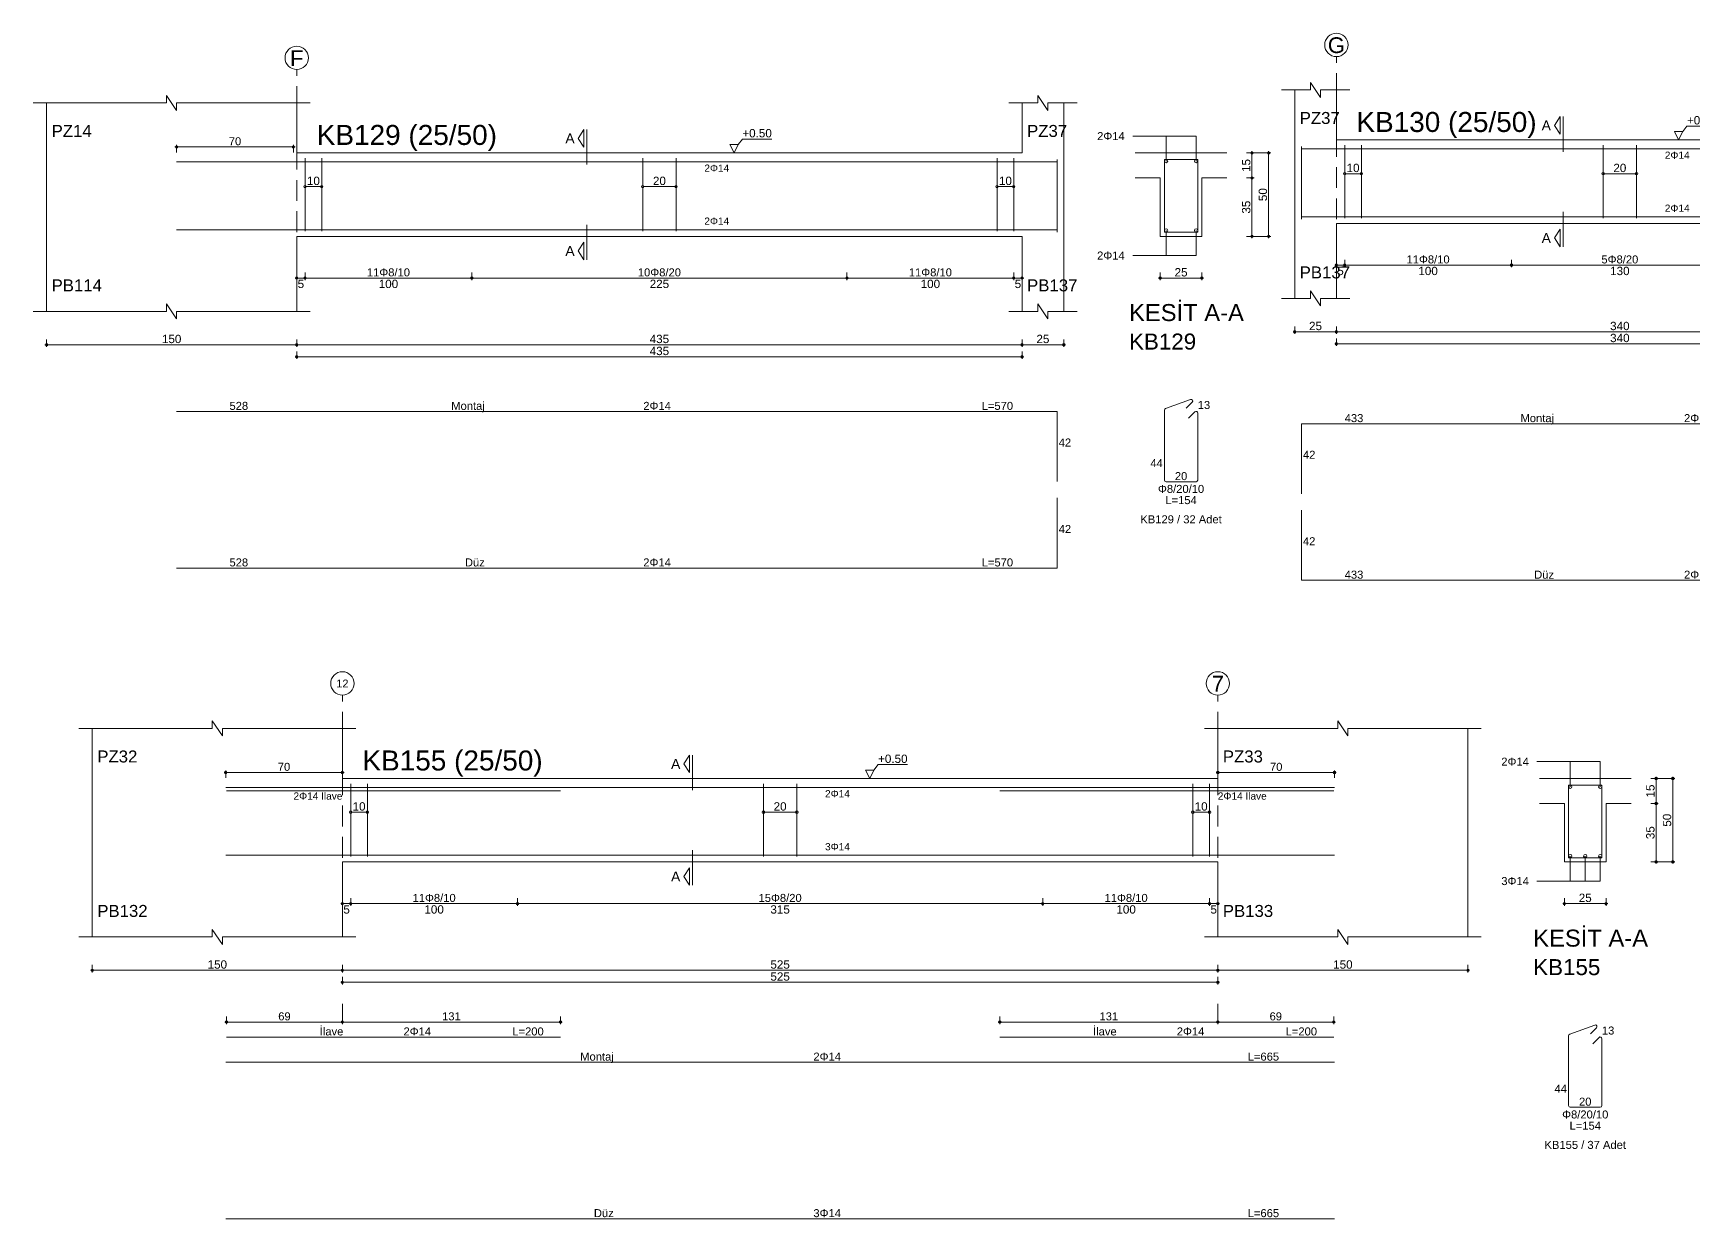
# Model space of a CAD drawing. Header units: millimetres. Extents: x 23801 to 80069, y 9628 to 14137.
# Drawn here: x 23826 to 25320, y 11764 to 12830 of the extents above; entities that cross this region are included whole.
import ezdxf

# ---------------------------------------------------------------- set-up
doc = ezdxf.new("R2010")
doc.units = ezdxf.units.MM
doc.linetypes.add('DASHDOT2', pattern=[12.7, 6.35, -3.175, 0, -3.175])
doc.linetypes.add('DASHED4', pattern=[18.75, 12.5, -6.25])
doc.layers.add('aks', color=251, linetype='DASHDOT2', lineweight=35)
for name, color, linetype in [('Donatı Topl. Uzun. Yazısı', 7, 'Continuous'), ('Donatı Uz. Yazısı', 7, 'Continuous'), ('Donatı Yazısı', 7, 'Continuous'), ('Donatı Çizgisi', 7, 'Continuous'), ('Kiriş', 7, 'Continuous'), ('Standart', 7, 'Continuous'), ('Ölçülendirme', 7, 'Continuous')]:
    doc.layers.add(name, color=color, linetype=linetype)
doc.styles.add('arial_1_18', font='arial.ttf', dxfattribs={"height": 0.2})

# ---------------------------------------------------------------- blocks, each defined once
blk = doc.blocks.new('IDE143Entity7356')
at = {"layer": 'aks', "color": 30, "linetype": 'DASHED4', "lineweight": 5}
blk.add_lwpolyline([(9094.06, 2001.7), (9094.06, 2136.7)], dxfattribs=at)
at = {"layer": 'aks', "color": 1, "linetype": 'Continuous', "lineweight": 5}
blk.add_circle((9094.06, 2143.7), 7, dxfattribs=at)
at = {"layer": 'Donatı Çizgisi', "color": 5, "linetype": 'Continuous', "lineweight": 5}
for points in [[(9099.06, 2039.9), (9099.06, 2083.5)], [(9109.06, 2039.9), (9109.06, 2083.5)], [(9301.56, 2039.9), (9301.56, 2083.5)], [(9321.56, 2039.9), (9321.56, 2083.5)], [(9514.06, 2039.9), (9514.06, 2083.5)], [(9524.06, 2039.9), (9524.06, 2083.5)], [(9550.06, 2039.3), (9550.06, 2082.7)], [(9614.4, 2039.2), (9614.4, 2082.8)], [(9614.4, 2082.8), (9634.4, 2082.8)], [(9634.4, 2039.2), (9634.4, 2082.8)], [(9022.06, 2081.3), (9550.06, 2081.3)], [(9022.06, 2040.7), (9550.06, 2040.7)], [(9614.4, 2039.2), (9634.4, 2039.2)], [(9614.4, 1890.62), (9614.4, 1932.49)], [(9615.07, 1933.44), (9630.07, 1938.91)], [(9627.5, 1933.59), (9631.14, 1937.23)], [(9022.06, 1931.7), (9550.06, 1931.7)], [(9550.06, 1889.7), (9550.06, 1931.7)], [(9628.88, 1927.68), (9632.65, 1931.46)], [(9634.4, 1890.62), (9634.4, 1930.74)], [(9615.42, 1889.6), (9633.38, 1889.6)], [(9550.06, 1837.85), (9550.06, 1879.85)], [(9022.06, 1837.85), (9550.06, 1837.85)]]:
    blk.add_lwpolyline(points, dxfattribs=at)
for centre in [(9615.4, 2081.8), (9633.4, 2081.8), (9615.4, 2040.2), (9633.4, 2040.2)]:
    blk.add_circle(centre, 1, dxfattribs=at)
for centre, start, end in [((9615.42, 1932.49), 110, 180), ((9630.42, 1937.95), 315, 110), ((9633.38, 1930.74), 0, 135), ((9615.42, 1890.62), 180, 270), ((9633.38, 1890.62), 270, 0)]:
    blk.add_arc(centre, 1.02, start, end, dxfattribs=at)
at = {"layer": 'Kiriş', "color": 1, "linetype": 'Continuous', "lineweight": 5}
for points in [[(9016.06, 2116.7), (9016.06, 2121.2)], [(9022.06, 2112.2), (9016.06, 2121.2)], [(9538.56, 2116.7), (9538.56, 2121.2)], [(9544.56, 2112.2), (9538.56, 2121.2)], [(8936.06, 2116.7), (9016.06, 2116.7)], [(8944.06, 1991.7), (8944.06, 2116.7)], [(9022.06, 2112.2), (9022.06, 2116.7)], [(9022.06, 2116.7), (9102.06, 2116.7)], [(9094.06, 2086.7), (9094.06, 2116.7)], [(9521.06, 2116.7), (9538.56, 2116.7)], [(9529.06, 2086.7), (9529.06, 2116.7)], [(9544.56, 2116.7), (9562.06, 2116.7)], [(9544.56, 2112.2), (9544.56, 2116.7)], [(9554.06, 1991.7), (9554.06, 2116.7)], [(9094.06, 2086.7), (9529.06, 2086.7)], [(9596.9, 2086.7), (9651.9, 2086.7)], [(9596.9, 2071.7), (9611.9, 2071.7)], [(9611.9, 2036.7), (9611.9, 2071.7)], [(9636.9, 2071.7), (9651.9, 2071.7)], [(9636.9, 2036.7), (9636.9, 2071.7)], [(9094.06, 2036.7), (9529.06, 2036.7)], [(9094.06, 1991.7), (9094.06, 2036.7)], [(9529.06, 1991.7), (9529.06, 2036.7)], [(9611.9, 2036.7), (9636.9, 2036.7)], [(8936.06, 1991.7), (9016.06, 1991.7)], [(9022.06, 1987.2), (9016.06, 1996.2)], [(9016.06, 1991.7), (9016.06, 1996.2)], [(9022.06, 1991.7), (9102.06, 1991.7)], [(9022.06, 1987.2), (9022.06, 1991.7)], [(9521.06, 1991.7), (9538.56, 1991.7)], [(9544.56, 1987.2), (9538.56, 1996.2)], [(9538.56, 1991.7), (9538.56, 1996.2)], [(9544.56, 1991.7), (9562.06, 1991.7)], [(9544.56, 1987.2), (9544.56, 1991.7)]]:
    blk.add_lwpolyline(points, dxfattribs=at)
at = {"layer": 'Ölçülendirme', "color": 1, "linetype": 'Continuous', "lineweight": 5}
for points in [[(9022.06, 2087.05), (9022.06, 2091.55)], [(9092.06, 2087.05), (9092.06, 2091.55)], [(9262.81, 2095.45), (9266.31, 2100.7)], [(9266.31, 2090.2), (9262.81, 2095.45)], [(9266.31, 2090.2), (9266.31, 2100.7)], [(9268.06, 2079.7), (9268.06, 2100.7)], [(9356.31, 2086.7), (9353.81, 2091.7)], [(9353.81, 2091.7), (9358.81, 2091.7)], [(9358.81, 2091.7), (9356.31, 2086.7)], [(9358.81, 2091.7), (9361.31, 2095.03)], [(9361.31, 2095.03), (9378.99, 2095.03)], [(9595.4, 2096.8), (9633.4, 2096.8)], [(9615.4, 2081.8), (9615.4, 2096.8)], [(9633.4, 2081.8), (9633.4, 2096.8)], [(9021.06, 2090.3), (9093.06, 2090.3)], [(9356.31, 2086.7), (9356.31, 2086.7)], [(9663.65, 2086.7), (9678.15, 2086.7)], [(9666.9, 2035.7), (9666.9, 2087.7)], [(9676.9, 2035.7), (9676.9, 2087.7)], [(9663.65, 2071.7), (9668.15, 2071.7)], [(9099.06, 2066.5), (9109.06, 2066.5)], [(9301.56, 2066.5), (9321.56, 2066.5)], [(9514.06, 2066.5), (9524.06, 2066.5)], [(9268.06, 2022.7), (9268.06, 2043.7)], [(9262.81, 2027.95), (9266.31, 2033.2)], [(9266.31, 2022.7), (9266.31, 2033.2)], [(9615.4, 2025.2), (9615.4, 2040.2)], [(9633.4, 2025.2), (9633.4, 2040.2)], [(9663.65, 2036.7), (9678.15, 2036.7)], [(9266.31, 2022.7), (9262.81, 2027.95)], [(9595.4, 2025.2), (9633.4, 2025.2)], [(9093.06, 2011.7), (9530.06, 2011.7)], [(9094.06, 2010.45), (9094.06, 2014.95)], [(9099.06, 2010.45), (9099.06, 2014.95)], [(9199.06, 2010.45), (9199.06, 2014.95)], [(9424.06, 2010.45), (9424.06, 2014.95)], [(9524.06, 2010.45), (9524.06, 2014.95)], [(9529.06, 2010.45), (9529.06, 2014.95)], [(9610.9, 2011.7), (9637.9, 2011.7)], [(9611.9, 2010.45), (9611.9, 2014.95)], [(9636.9, 2010.45), (9636.9, 2014.95)], [(8944.06, 1970.45), (8944.06, 1974.95)], [(9094.06, 1970.45), (9094.06, 1974.95)], [(9529.06, 1970.45), (9529.06, 1974.95)], [(9554.06, 1970.45), (9554.06, 1974.95)], [(8943.06, 1971.7), (9555.06, 1971.7)], [(9093.06, 1964.5), (9530.06, 1964.5)], [(9094.06, 1963.25), (9094.06, 1967.75)], [(9529.06, 1963.25), (9529.06, 1967.75)]]:
    blk.add_lwpolyline(points, dxfattribs=at)
for centre in [(9022.06, 2090.3), (9092.06, 2090.3), (9666.9, 2086.7), (9676.9, 2086.7), (9666.9, 2071.7), (9099.06, 2066.5), (9109.06, 2066.5), (9301.56, 2066.5), (9321.56, 2066.5), (9514.06, 2066.5), (9524.06, 2066.5), (9666.9, 2036.7), (9676.9, 2036.7), (9094.06, 2011.7), (9099.06, 2011.7), (9099.06, 2011.7), (9199.06, 2011.7), (9199.06, 2011.7), (9424.06, 2011.7), (9424.06, 2011.7), (9524.06, 2011.7), (9524.06, 2011.7), (9529.06, 2011.7), (9611.9, 2011.7), (9636.9, 2011.7), (8944.06, 1971.7), (9094.06, 1971.7), (9094.06, 1971.7), (9529.06, 1971.7), (9529.06, 1971.7), (9554.06, 1971.7), (9094.06, 1964.5), (9529.06, 1964.5)]:
    blk.add_circle(centre, 0.75, dxfattribs=at)
at = {"layer": 'aks', "color": 1, "linetype": 'Continuous', "lineweight": 5, "style": 'arial_1_18'}
blk.add_text('F', height=9.45, dxfattribs=at).set_placement((9090.03, 2138.82))
at = {"layer": 'Donatı Topl. Uzun. Yazısı', "color": 1, "linetype": 'Continuous', "lineweight": 5, "style": 'arial_1_18'}
for s, p in [('L=570', (9504.83, 1932.66)), ('L=154', (9614.98, 1876.16)), ('L=570', (9504.83, 1838.81))]:
    blk.add_text(s, height=4.8, dxfattribs=at).set_placement(p)
at = {"layer": 'Donatı Uz. Yazısı', "color": 1, "linetype": 'Continuous', "lineweight": 5, "style": 'arial_1_18'}
for s, p in [('528', (9053.74, 1932.66)), ('13', (9634.4, 1933.2)), ('42', (9551.02, 1910.7)), ('44', (9605.98, 1898.32)), ('20', (9620.67, 1890.56)), ('42', (9551.02, 1858.85)), ('528', (9053.74, 1838.81))]:
    blk.add_text(s, height=4.8, dxfattribs=at).set_placement(p)
at = {"layer": 'Donatı Yazısı', "color": 5, "linetype": 'Continuous', "lineweight": 5, "style": 'arial_1_18'}
for s, p in [('2Φ14', (9574.06, 2094.4)), ('2Φ14', (9574.06, 2022.8)), ('2Φ14', (9301.9, 1932.66)), ('Φ8/20/10', (9610.54, 1882.88)), ('KB129 / 32 Adet', (9599.98, 1864.64)), ('2Φ14', (9301.9, 1838.81))]:
    blk.add_text(s, height=4.8, dxfattribs=at).set_placement(p)
for p in [(9338.52, 2075.42), (9338.52, 2043.66)]:
    blk.add_text('2Φ14', height=4.32, rotation=360, dxfattribs=at).set_placement(p)
at = {"layer": 'Donatı Yazısı', "color": 1, "linetype": 'Continuous', "lineweight": 5, "style": 'arial_1_18'}
for s, p in [('Montaj', (9186.73, 1932.66)), ('Düz', (9194.94, 1838.81))]:
    blk.add_text(s, height=4.8, dxfattribs=at).set_placement(p)
at = {"layer": 'Kiriş', "color": 1, "linetype": 'Continuous', "lineweight": 5, "style": 'arial_1_18'}
for s, height, p in [('PZ14', 7.2, (8947.06, 2096.3)), ('KB129 (25/50)', 12, (9106.06, 2091.5)), ('PZ37', 7.2, (9532.06, 2096.3)), ('PB114', 7.2, (8947.06, 2003.7)), ('PB137', 7.2, (9532.06, 2003.7)), ('KESİT A-A', 10.2, (9593.2, 1985.9)), ('KB129', 9.6, (9593.2, 1968.82))]:
    blk.add_text(s, height=height, dxfattribs=at).set_placement(p)
at = {"layer": 'Ölçülendirme', "color": 1, "linetype": 'Continuous', "lineweight": 5, "style": 'arial_1_18'}
for s, height, p in [('70', 4.8, (9053.33, 2091.3)), ('A', 5.95, (9255.17, 2092.48)), ('+0.50', 5, (9361.31, 2096.03)), ('A', 5.95, (9255.17, 2024.98)), ('25', 5, (9620.51, 2012.66)), ('5', 5, (9094.62, 2005.7)), ('100', 5, (9143.24, 2005.7)), ('225', 5, (9305.74, 2005.7)), ('100', 5, (9468.24, 2005.7)), ('5', 5, (9524.62, 2005.7)), ('150', 5, (9013.23, 1972.7)), ('435', 5, (9305.74, 1972.7)), ('25', 5, (9537.68, 1972.7)), ('435', 5, (9305.74, 1965.5))]:
    blk.add_text(s, height=height, dxfattribs=at).set_placement(p)
for s, rotation, p in [('15', 90, (9665.94, 2075.32)), ('10', 360, (9100.18, 2067.46)), ('20', 360, (9307.68, 2067.46)), ('10', 360, (9515.18, 2067.46)), ('50', 90, (9675.94, 2057.82)), ('35', 90, (9665.94, 2050.32))]:
    blk.add_text(s, height=5, rotation=rotation, dxfattribs=at).set_placement(p)
at = {"layer": 'Ölçülendirme', "color": 5, "linetype": 'Continuous', "lineweight": 5, "style": 'arial_1_18'}
for s, p in [('11Φ8/10', (9136.13, 2012.7)), ('10Φ8/20', (9298.63, 2012.7)), ('11Φ8/10', (9461.13, 2012.7))]:
    blk.add_text(s, height=4.8, dxfattribs=at).set_placement(p)
blk = doc.blocks.new('IDE143Entity7357')
at = {"layer": 'aks', "color": 30, "linetype": 'DASHED4', "lineweight": 5}
for points in [[(9733.87, 2016.8), (9733.87, 2151.8)], [(10073.87, 2016.8), (10073.87, 2151.8)], [(10073.87, 1955.8), (10073.87, 1966.8)]]:
    blk.add_lwpolyline(points, dxfattribs=at)
at = {"layer": 'aks', "color": 1, "linetype": 'Continuous', "lineweight": 5}
for centre in [(9733.87, 2158.8), (10073.87, 2158.8)]:
    blk.add_circle(centre, 7, dxfattribs=at)
at = {"layer": 'Donatı Çizgisi', "color": 5, "linetype": 'Continuous', "lineweight": 5}
for points in [[(9712.87, 2054.4), (9712.87, 2097.8)], [(9712.87, 2096.4), (10145.87, 2096.4)], [(9738.87, 2055), (9738.87, 2098.6)], [(9748.87, 2055), (9748.87, 2098.6)], [(9893.87, 2055), (9893.87, 2098.6)], [(9913.87, 2055), (9913.87, 2098.6)], [(9988.87, 2094.4), (10143.87, 2094.4)], [(10058.87, 2055), (10058.87, 2098.6)], [(10068.87, 2055), (10068.87, 2098.6)], [(10444.21, 2054.3), (10444.21, 2097.9)], [(10444.21, 2097.9), (10464.21, 2097.9)], [(10464.21, 2054.3), (10464.21, 2097.9)], [(9712.87, 2055.8), (10145.87, 2055.8)], [(10444.21, 2054.3), (10464.21, 2054.3)], [(10444.88, 1948.54), (10459.88, 1954.01)], [(10457.31, 1948.69), (10460.95, 1952.33)], [(9988.87, 1946.8), (10143.87, 1946.8)], [(10444.21, 1905.72), (10444.21, 1947.59)], [(10458.69, 1942.78), (10462.47, 1946.56)], [(10464.21, 1905.72), (10464.21, 1945.84)], [(9712.87, 1889.7), (9712.87, 1931.7)], [(9712.87, 1931.7), (10145.87, 1931.7)], [(10445.23, 1904.7), (10463.19, 1904.7)], [(9712.87, 1837.85), (9712.87, 1879.85)], [(9712.87, 1837.85), (10145.87, 1837.85)]]:
    blk.add_lwpolyline(points, dxfattribs=at)
for centre in [(10445.21, 2096.9), (10463.21, 2096.9), (10445.21, 2055.3), (10463.21, 2055.3)]:
    blk.add_circle(centre, 1, dxfattribs=at)
for centre, start, end in [((10460.23, 1953.05), 315, 110), ((10445.23, 1947.59), 110, 180), ((10463.19, 1945.84), 0, 135), ((10445.23, 1905.72), 180, 270), ((10463.19, 1905.72), 270, 0)]:
    blk.add_arc(centre, 1.02, start, end, dxfattribs=at)
at = {"layer": 'Kiriş', "color": 1, "linetype": 'Continuous', "lineweight": 5}
for points in [[(9700.87, 2131.8), (9718.37, 2131.8)], [(9708.87, 2006.8), (9708.87, 2131.8)], [(9718.37, 2131.8), (9718.37, 2136.3)], [(9724.37, 2127.3), (9718.37, 2136.3)], [(9724.37, 2127.3), (9724.37, 2131.8)], [(9724.37, 2131.8), (9741.87, 2131.8)], [(9733.87, 2101.8), (9733.87, 2131.8)], [(10065.87, 2131.8), (10225.87, 2131.8)], [(10073.87, 2101.8), (10073.87, 2131.8)], [(10225.87, 2131.8), (10225.87, 2136.3)], [(10231.87, 2127.3), (10225.87, 2136.3)], [(10231.87, 2131.8), (10391.87, 2131.8)], [(10231.87, 2127.3), (10231.87, 2131.8)], [(10383.87, 2006.8), (10383.87, 2131.8)], [(9733.87, 2101.8), (10073.87, 2101.8)], [(10426.71, 2101.8), (10481.71, 2101.8)], [(10426.71, 2086.8), (10441.71, 2086.8)], [(10441.71, 2051.8), (10441.71, 2086.8)], [(10466.71, 2086.8), (10481.71, 2086.8)], [(10466.71, 2051.8), (10466.71, 2086.8)], [(9733.87, 2051.8), (10073.87, 2051.8)], [(9733.87, 2006.8), (9733.87, 2051.8)], [(10073.87, 2006.8), (10073.87, 2051.8)], [(10441.71, 2051.8), (10466.71, 2051.8)], [(9700.87, 2006.8), (9718.37, 2006.8)], [(9724.37, 2002.3), (9718.37, 2011.3)], [(9718.37, 2006.8), (9718.37, 2011.3)], [(9724.37, 2006.8), (9741.87, 2006.8)], [(9724.37, 2002.3), (9724.37, 2006.8)], [(10065.87, 2006.8), (10225.87, 2006.8)], [(10231.87, 2002.3), (10225.87, 2011.3)], [(10225.87, 2006.8), (10225.87, 2011.3)], [(10231.87, 2006.8), (10391.87, 2006.8)], [(10231.87, 2002.3), (10231.87, 2006.8)]]:
    blk.add_lwpolyline(points, dxfattribs=at)
at = {"layer": 'Ölçülendirme', "color": 1, "linetype": 'Continuous', "lineweight": 5}
for points in [[(9864.62, 2110.55), (9868.12, 2115.8)], [(9868.12, 2105.3), (9868.12, 2115.8)], [(9869.87, 2094.8), (9869.87, 2115.8)], [(10425.21, 2111.9), (10463.21, 2111.9)], [(10445.21, 2096.9), (10445.21, 2111.9)], [(10463.21, 2096.9), (10463.21, 2111.9)], [(9868.12, 2105.3), (9864.62, 2110.55)], [(9939.12, 2101.8), (9936.62, 2106.8)], [(9936.62, 2106.8), (9941.62, 2106.8)], [(9941.62, 2106.8), (9939.12, 2101.8)], [(9939.12, 2101.8), (9939.12, 2101.8)], [(9941.62, 2106.8), (9944.12, 2110.13)], [(9944.12, 2110.13), (9961.8, 2110.13)], [(10074.87, 2105.4), (10146.87, 2105.4)], [(10075.87, 2102.15), (10075.87, 2106.65)], [(10145.87, 2102.15), (10145.87, 2106.65)], [(10493.46, 2101.8), (10507.96, 2101.8)], [(10496.71, 2050.8), (10496.71, 2102.8)], [(10506.71, 2050.8), (10506.71, 2102.8)], [(9738.87, 2081.6), (9748.87, 2081.6)], [(9893.87, 2081.6), (9913.87, 2081.6)], [(10058.87, 2081.6), (10068.87, 2081.6)], [(10493.46, 2086.8), (10497.96, 2086.8)], [(9869.87, 2037.8), (9869.87, 2058.8)], [(10445.21, 2040.3), (10445.21, 2055.3)], [(10463.21, 2040.3), (10463.21, 2055.3)], [(10493.46, 2051.8), (10507.96, 2051.8)], [(9864.62, 2043.05), (9868.12, 2048.3)], [(9868.12, 2037.8), (9864.62, 2043.05)], [(9868.12, 2037.8), (9868.12, 2048.3)], [(10425.21, 2040.3), (10463.21, 2040.3)], [(9732.87, 2026.8), (10074.87, 2026.8)], [(9733.87, 2025.55), (9733.87, 2030.05)], [(9738.87, 2025.55), (9738.87, 2030.05)], [(9838.87, 2025.55), (9838.87, 2030.05)], [(9968.87, 2025.55), (9968.87, 2030.05)], [(10068.87, 2025.55), (10068.87, 2030.05)], [(10073.87, 2025.55), (10073.87, 2030.05)], [(10440.71, 2026.8), (10467.71, 2026.8)], [(10441.71, 2025.55), (10441.71, 2030.05)], [(10466.71, 2025.55), (10466.71, 2030.05)], [(9707.87, 1986.8), (10384.87, 1986.8)], [(9708.87, 1985.55), (9708.87, 1990.05)], [(9733.87, 1985.55), (9733.87, 1990.05)], [(9733.87, 1978.35), (9733.87, 1982.85)], [(10073.87, 1985.55), (10073.87, 1990.05)], [(10073.87, 1978.35), (10073.87, 1982.85)], [(10383.87, 1985.55), (10383.87, 1990.05)], [(9732.87, 1979.6), (10074.87, 1979.6)], [(9987.87, 1955.8), (10074.87, 1955.8)], [(9988.87, 1954.55), (9988.87, 1959.05)], [(10072.87, 1955.8), (10144.87, 1955.8)], [(10073.87, 1954.55), (10073.87, 1959.05)], [(10073.87, 1954.55), (10073.87, 1959.05)], [(10143.87, 1954.55), (10143.87, 1959.05)]]:
    blk.add_lwpolyline(points, dxfattribs=at)
for centre in [(10075.87, 2105.4), (10145.87, 2105.4), (10496.71, 2101.8), (10506.71, 2101.8), (9738.87, 2081.6), (9748.87, 2081.6), (9893.87, 2081.6), (9913.87, 2081.6), (10058.87, 2081.6), (10068.87, 2081.6), (10496.71, 2086.8), (10496.71, 2051.8), (10506.71, 2051.8), (9733.87, 2026.8), (9738.87, 2026.8), (9738.87, 2026.8), (9838.87, 2026.8), (9838.87, 2026.8), (9968.87, 2026.8), (9968.87, 2026.8), (10068.87, 2026.8), (10068.87, 2026.8), (10073.87, 2026.8), (10441.71, 2026.8), (10466.71, 2026.8), (9708.87, 1986.8), (9733.87, 1986.8), (9733.87, 1986.8), (10073.87, 1986.8), (10073.87, 1986.8), (10383.87, 1986.8), (9733.87, 1979.6), (10073.87, 1979.6), (9988.87, 1955.8), (10073.87, 1955.8), (10073.87, 1955.8), (10143.87, 1955.8)]:
    blk.add_circle(centre, 0.75, dxfattribs=at)
at = {"layer": 'aks', "color": 1, "linetype": 'Continuous', "lineweight": 5, "style": 'arial_1_18'}
for s, p in [('G', (9728.74, 2153.92)), ('H', (10069.11, 2153.92))]:
    blk.add_text(s, height=9.45, dxfattribs=at).set_placement(p)
at = {"layer": 'Donatı Topl. Uzun. Yazısı', "color": 1, "linetype": 'Continuous', "lineweight": 5, "style": 'arial_1_18'}
for s, p in [('L=155', (10117.29, 1947.76)), ('L=475', (10105.39, 1932.66)), ('L=154', (10444.79, 1891.26)), ('L=475', (10105.39, 1838.81))]:
    blk.add_text(s, height=4.8, dxfattribs=at).set_placement(p)
at = {"layer": 'Donatı Uz. Yazısı', "color": 1, "linetype": 'Continuous', "lineweight": 5, "style": 'arial_1_18'}
for s, p in [('13', (10464.21, 1948.3)), ('433', (9738.85, 1932.66)), ('42', (9713.83, 1910.7)), ('44', (10435.79, 1913.42)), ('20', (10450.48, 1905.66)), ('42', (9713.83, 1858.85)), ('433', (9738.85, 1838.81))]:
    blk.add_text(s, height=4.8, dxfattribs=at).set_placement(p)
at = {"layer": 'Donatı Yazısı', "color": 5, "linetype": 'Continuous', "lineweight": 5, "style": 'arial_1_18'}
for s, height, p in [('2Φ14', 4.8, (10403.87, 2109.5)), ('1Φ14 İlave', 4.32, (10073.87, 2089.12)), ('2Φ14', 4.8, (10403.87, 2037.9)), ('1Φ14', 4.8, (10071.02, 1947.76)), ('2Φ14', 4.8, (9942.36, 1932.66)), ('Φ8/20/10', 4.8, (10440.35, 1897.98)), ('KB130 / 27 Adet', 4.8, (10429.79, 1879.74)), ('2Φ14', 4.8, (9942.36, 1838.81))]:
    blk.add_text(s, height=height, dxfattribs=at).set_placement(p)
for p in [(9930.83, 2090.52), (9930.83, 2058.76)]:
    blk.add_text('2Φ14', height=4.32, rotation=360, dxfattribs=at).set_placement(p)
at = {"layer": 'Donatı Yazısı', "color": 1, "linetype": 'Continuous', "lineweight": 5, "style": 'arial_1_18'}
for s, p in [('İlave', (10028.96, 1947.76)), ('Montaj', (9844.29, 1932.66)), ('Düz', (9852.5, 1838.81))]:
    blk.add_text(s, height=4.8, dxfattribs=at).set_placement(p)
at = {"layer": 'Kiriş', "color": 1, "linetype": 'Continuous', "lineweight": 5, "style": 'arial_1_18'}
for s, height, p in [('PZ37', 7.2, (9711.87, 2111.4)), ('KB130 (25/50)', 12, (9745.87, 2106.6)), ('PZ15', 7.2, (10076.87, 2111.4)), ('PB137', 7.2, (9711.87, 2018.8)), ('PB115', 7.2, (10076.87, 2018.8)), ('KESİT A-A', 10.2, (10423.01, 2001)), ('KB130', 9.6, (10423.01, 1983.92))]:
    blk.add_text(s, height=height, dxfattribs=at).set_placement(p)
at = {"layer": 'Ölçülendirme', "color": 1, "linetype": 'Continuous', "lineweight": 5, "style": 'arial_1_18'}
for s, height, p in [('A', 5.95, (9856.98, 2107.57)), ('+0.50', 5, (9944.12, 2111.13)), ('70', 4.8, (10107.14, 2106.4)), ('A', 5.95, (9856.98, 2040.07)), ('25', 5, (10450.32, 2027.76)), ('5', 5, (9734.43, 2020.8)), ('100', 5, (9783.05, 2020.8)), ('130', 5, (9898.05, 2020.8)), ('100', 5, (10013.05, 2020.8)), ('5', 5, (10069.43, 2020.8)), ('25', 5, (9717.49, 1987.8)), ('340', 5, (9898.05, 1987.8)), ('310', 5, (10223.05, 1987.8)), ('340', 5, (9898.05, 1980.6))]:
    blk.add_text(s, height=height, dxfattribs=at).set_placement(p)
for s, rotation, p in [('15', 90, (10495.75, 2090.42)), ('10', 360, (9739.99, 2082.56)), ('20', 360, (9899.99, 2082.56)), ('10', 360, (10059.99, 2082.56)), ('35', 90, (10495.75, 2065.42)), ('50', 90, (10505.75, 2072.92))]:
    blk.add_text(s, height=5, rotation=rotation, dxfattribs=at).set_placement(p)
at = {"layer": 'Ölçülendirme', "color": 5, "linetype": 'Continuous', "lineweight": 5, "style": 'arial_1_18'}
for s, p in [('11Φ8/10', (9775.94, 2027.8)), ('5Φ8/20', (9892.81, 2027.8)), ('11Φ8/10', (10005.94, 2027.8)), ('85', (10027.64, 1956.8)), ('70', (10105.14, 1956.8))]:
    blk.add_text(s, height=4.8, dxfattribs=at).set_placement(p)
blk = doc.blocks.new('IDE143Entity7361')
at = {"layer": 'aks', "color": 30, "linetype": 'DASHED4', "lineweight": 5}
for points in [[(13348.12, 2016.8), (13348.12, 2151.8)], [(13873.12, 2016.8), (13873.12, 2151.8)], [(13348.12, 1955.8), (13348.12, 1966.8)], [(13873.12, 1955.8), (13873.12, 1966.8)]]:
    blk.add_lwpolyline(points, dxfattribs=at)
at = {"layer": 'aks', "color": 1, "linetype": 'Continuous', "lineweight": 5}
for centre in [(13348.12, 2158.8), (13873.12, 2158.8)]:
    blk.add_circle(centre, 7, dxfattribs=at)
at = {"layer": 'Donatı Çizgisi', "color": 5, "linetype": 'Continuous', "lineweight": 5}
for points in [[(13278.12, 2096.4), (13943.12, 2096.4)], [(13278.62, 2094.4), (13478.87, 2094.4)], [(13353.12, 2055), (13353.12, 2098.6)], [(13363.12, 2055), (13363.12, 2098.6)], [(13600.62, 2055), (13600.62, 2098.6)], [(13620.62, 2055), (13620.62, 2098.6)], [(13742.37, 2094.4), (13942.62, 2094.4)], [(13858.12, 2055), (13858.12, 2098.6)], [(13868.12, 2055), (13868.12, 2098.6)], [(14083.45, 2054.3), (14083.45, 2097.9)], [(14083.45, 2097.9), (14103.45, 2097.9)], [(14103.45, 2054.3), (14103.45, 2097.9)], [(13278.12, 2055.8), (13943.12, 2055.8)], [(14083.45, 2054.3), (14103.45, 2054.3)], [(14084.12, 1948.54), (14099.13, 1954.01)], [(14096.56, 1948.69), (14100.2, 1952.33)], [(13278.62, 1946.8), (13478.87, 1946.8)], [(13742.37, 1946.8), (13942.62, 1946.8)], [(14083.45, 1905.72), (14083.45, 1947.59)], [(14097.94, 1942.78), (14101.71, 1946.56)], [(14103.45, 1905.72), (14103.45, 1945.84)], [(13278.12, 1931.7), (13943.12, 1931.7)], [(14084.47, 1904.7), (14102.43, 1904.7)], [(13278.12, 1837.85), (13943.12, 1837.85)]]:
    blk.add_lwpolyline(points, dxfattribs=at)
for centre in [(14084.45, 2096.9), (14102.45, 2096.9), (14084.45, 2055.3), (14093.45, 2055.3), (14102.45, 2055.3)]:
    blk.add_circle(centre, 1, dxfattribs=at)
for centre, start, end in [((14099.48, 1953.05), 315, 110), ((14084.47, 1947.59), 110, 180), ((14102.43, 1945.84), 0, 135), ((14084.47, 1905.72), 180, 270), ((14102.43, 1905.72), 270, 0)]:
    blk.add_arc(centre, 1.02, start, end, dxfattribs=at)
at = {"layer": 'Kiriş', "color": 1, "linetype": 'Continuous', "lineweight": 5}
for points in [[(13190.12, 2131.8), (13270.12, 2131.8)], [(13198.12, 2006.8), (13198.12, 2131.8)], [(13270.12, 2131.8), (13270.12, 2136.3)], [(13276.12, 2127.3), (13270.12, 2136.3)], [(13276.12, 2127.3), (13276.12, 2131.8)], [(13276.12, 2131.8), (13356.12, 2131.8)], [(13348.12, 2101.8), (13348.12, 2131.8)], [(13865.12, 2131.8), (13945.12, 2131.8)], [(13873.12, 2101.8), (13873.12, 2131.8)], [(13945.12, 2131.8), (13945.12, 2136.3)], [(13951.12, 2127.3), (13945.12, 2136.3)], [(13951.12, 2131.8), (14031.12, 2131.8)], [(13951.12, 2127.3), (13951.12, 2131.8)], [(14023.12, 2006.8), (14023.12, 2131.8)], [(13348.12, 2101.8), (13873.12, 2101.8)], [(14065.95, 2101.8), (14120.95, 2101.8)], [(14065.95, 2086.8), (14080.95, 2086.8)], [(14080.95, 2051.8), (14080.95, 2086.8)], [(14105.95, 2086.8), (14120.95, 2086.8)], [(14105.95, 2051.8), (14105.95, 2086.8)], [(13348.12, 2051.8), (13873.12, 2051.8)], [(13348.12, 2006.8), (13348.12, 2051.8)], [(13873.12, 2006.8), (13873.12, 2051.8)], [(14080.95, 2051.8), (14105.95, 2051.8)], [(13190.12, 2006.8), (13270.12, 2006.8)], [(13276.12, 2002.3), (13270.12, 2011.3)], [(13270.12, 2006.8), (13270.12, 2011.3)], [(13276.12, 2006.8), (13356.12, 2006.8)], [(13276.12, 2002.3), (13276.12, 2006.8)], [(13865.12, 2006.8), (13945.12, 2006.8)], [(13951.12, 2002.3), (13945.12, 2011.3)], [(13945.12, 2006.8), (13945.12, 2011.3)], [(13951.12, 2006.8), (14031.12, 2006.8)], [(13951.12, 2002.3), (13951.12, 2006.8)]]:
    blk.add_lwpolyline(points, dxfattribs=at)
at = {"layer": 'Ölçülendirme', "color": 1, "linetype": 'Continuous', "lineweight": 5}
for points in [[(13552.87, 2110.55), (13556.37, 2115.8)], [(13556.37, 2105.3), (13556.37, 2115.8)], [(13558.12, 2094.8), (13558.12, 2115.8)], [(14064.45, 2111.9), (14102.45, 2111.9)], [(14084.45, 2096.9), (14084.45, 2111.9)], [(14102.45, 2096.9), (14102.45, 2111.9)], [(13277.12, 2105.4), (13349.12, 2105.4)], [(13278.12, 2102.15), (13278.12, 2106.65)], [(13348.12, 2102.15), (13348.12, 2106.65)], [(13556.37, 2105.3), (13552.87, 2110.55)], [(13664.37, 2101.8), (13661.87, 2106.8)], [(13661.87, 2106.8), (13666.87, 2106.8)], [(13666.87, 2106.8), (13664.37, 2101.8)], [(13664.37, 2101.8), (13664.37, 2101.8)], [(13666.87, 2106.8), (13669.37, 2110.13)], [(13669.37, 2110.13), (13687.04, 2110.13)], [(13872.12, 2105.4), (13944.12, 2105.4)], [(13873.12, 2102.15), (13873.12, 2106.65)], [(13943.12, 2102.15), (13943.12, 2106.65)], [(14132.7, 2101.8), (14147.2, 2101.8)], [(14135.95, 2050.8), (14135.95, 2102.8)], [(14145.95, 2050.8), (14145.95, 2102.8)], [(13353.12, 2081.6), (13363.12, 2081.6)], [(13600.62, 2081.6), (13620.62, 2081.6)], [(13858.12, 2081.6), (13868.12, 2081.6)], [(14132.7, 2086.8), (14137.2, 2086.8)], [(13558.12, 2037.8), (13558.12, 2058.8)], [(14084.45, 2040.3), (14084.45, 2055.3)], [(14093.45, 2040.3), (14093.45, 2055.3)], [(14102.45, 2040.3), (14102.45, 2055.3)], [(14132.7, 2051.8), (14147.2, 2051.8)], [(13552.87, 2043.05), (13556.37, 2048.3)], [(13556.37, 2037.8), (13552.87, 2043.05)], [(13556.37, 2037.8), (13556.37, 2048.3)], [(14064.45, 2040.3), (14102.45, 2040.3)], [(13347.12, 2026.8), (13874.12, 2026.8)], [(13348.12, 2025.55), (13348.12, 2030.05)], [(13353.12, 2025.55), (13353.12, 2030.05)], [(13453.12, 2025.55), (13453.12, 2030.05)], [(13768.12, 2025.55), (13768.12, 2030.05)], [(13868.12, 2025.55), (13868.12, 2030.05)], [(13873.12, 2025.55), (13873.12, 2030.05)], [(14079.95, 2026.8), (14106.95, 2026.8)], [(14080.95, 2025.55), (14080.95, 2030.05)], [(14105.95, 2025.55), (14105.95, 2030.05)], [(13197.12, 1986.8), (14024.12, 1986.8)], [(13198.12, 1985.55), (13198.12, 1990.05)], [(13348.12, 1985.55), (13348.12, 1990.05)], [(13348.12, 1978.35), (13348.12, 1982.85)], [(13873.12, 1985.55), (13873.12, 1990.05)], [(13873.12, 1978.35), (13873.12, 1982.85)], [(14023.12, 1985.55), (14023.12, 1990.05)], [(13347.12, 1979.6), (13874.12, 1979.6)], [(13277.62, 1955.8), (13349.12, 1955.8)], [(13278.62, 1954.55), (13278.62, 1959.05)], [(13347.12, 1955.8), (13479.87, 1955.8)], [(13348.12, 1954.55), (13348.12, 1959.05)], [(13348.12, 1954.55), (13348.12, 1959.05)], [(13478.87, 1954.55), (13478.87, 1959.05)], [(13741.37, 1955.8), (13874.12, 1955.8)], [(13742.37, 1954.55), (13742.37, 1959.05)], [(13872.12, 1955.8), (13943.62, 1955.8)], [(13873.12, 1954.55), (13873.12, 1959.05)], [(13873.12, 1954.55), (13873.12, 1959.05)], [(13942.62, 1954.55), (13942.62, 1959.05)]]:
    blk.add_lwpolyline(points, dxfattribs=at)
for centre in [(13278.12, 2105.4), (13348.12, 2105.4), (13873.12, 2105.4), (13943.12, 2105.4), (14135.95, 2101.8), (14145.95, 2101.8), (13353.12, 2081.6), (13363.12, 2081.6), (13600.62, 2081.6), (13620.62, 2081.6), (13858.12, 2081.6), (13868.12, 2081.6), (14135.95, 2086.8), (14135.95, 2051.8), (14145.95, 2051.8), (13348.12, 2026.8), (13353.12, 2026.8), (13353.12, 2026.8), (13453.12, 2026.8), (13453.12, 2026.8), (13768.12, 2026.8), (13768.12, 2026.8), (13868.12, 2026.8), (13868.12, 2026.8), (13873.12, 2026.8), (14080.95, 2026.8), (14105.95, 2026.8), (13198.12, 1986.8), (13348.12, 1986.8), (13348.12, 1986.8), (13873.12, 1986.8), (13873.12, 1986.8), (14023.12, 1986.8), (13348.12, 1979.6), (13873.12, 1979.6), (13278.62, 1955.8), (13348.12, 1955.8), (13348.12, 1955.8), (13478.87, 1955.8), (13742.37, 1955.8), (13873.12, 1955.8), (13873.12, 1955.8), (13942.62, 1955.8)]:
    blk.add_circle(centre, 0.75, dxfattribs=at)
at = {"layer": 'aks', "color": 1, "linetype": 'Continuous', "lineweight": 5, "style": 'arial_1_18'}
for s, height, p in [('12', 4.725, (13344.45, 2156.36)), ('7', 9.45, (13869.45, 2153.92))]:
    blk.add_text(s, height=height, dxfattribs=at).set_placement(p)
at = {"layer": 'Donatı Topl. Uzun. Yazısı', "color": 1, "linetype": 'Continuous', "lineweight": 5, "style": 'arial_1_18'}
for s, p in [('L=200', (13450.02, 1947.76)), ('L=200', (13913.77, 1947.76)), ('L=665', (13891.03, 1932.66)), ('L=154', (14084.04, 1891.26)), ('L=665', (13891.03, 1838.81))]:
    blk.add_text(s, height=4.8, dxfattribs=at).set_placement(p)
at = {"layer": 'Donatı Uz. Yazısı', "color": 1, "linetype": 'Continuous', "lineweight": 5, "style": 'arial_1_18'}
for s, p in [('13', (14103.45, 1948.3)), ('44', (14075.03, 1913.42)), ('20', (14089.72, 1905.66))]:
    blk.add_text(s, height=4.8, dxfattribs=at).set_placement(p)
at = {"layer": 'Donatı Yazısı', "color": 5, "linetype": 'Continuous', "lineweight": 5, "style": 'arial_1_18'}
for s, height, p in [('2Φ14', 4.8, (14043.12, 2109.5)), ('2Φ14 İlave', 4.32, (13318.81, 2089.12)), ('2Φ14 İlave', 4.32, (13873.12, 2089.12)), ('3Φ14', 4.8, (14043.12, 2037.9)), ('2Φ14', 4.8, (13384.75, 1947.76)), ('2Φ14', 4.8, (13848.5, 1947.76)), ('2Φ14', 4.8, (13630.57, 1932.66)), ('Φ8/20/10', 4.8, (14079.59, 1897.98)), ('KB155 / 37 Adet', 4.8, (14069.03, 1879.74)), ('3Φ14', 4.8, (13630.57, 1838.81))]:
    blk.add_text(s, height=height, dxfattribs=at).set_placement(p)
for s, p in [('2Φ14', (13637.58, 2090.52)), ('3Φ14', (13637.58, 2058.76))]:
    blk.add_text(s, height=4.32, rotation=360, dxfattribs=at).set_placement(p)
at = {"layer": 'Donatı Yazısı', "color": 1, "linetype": 'Continuous', "lineweight": 5, "style": 'arial_1_18'}
for s, p in [('İlave', (13334.54, 1947.76)), ('İlave', (13798.29, 1947.76)), ('Montaj', (13490.74, 1932.66)), ('Düz', (13498.95, 1838.81))]:
    blk.add_text(s, height=4.8, dxfattribs=at).set_placement(p)
at = {"layer": 'Kiriş', "color": 1, "linetype": 'Continuous', "lineweight": 5, "style": 'arial_1_18'}
for s, height, p in [('PZ32', 7.2, (13201.12, 2111.4)), ('KB155 (25/50)', 12, (13360.12, 2106.6)), ('PZ33', 7.2, (13876.12, 2111.4)), ('PB132', 7.2, (13201.12, 2018.8)), ('PB133', 7.2, (13876.12, 2018.8)), ('KESİT A-A', 10.2, (14062.25, 2001)), ('KB155', 9.6, (14062.25, 1983.92))]:
    blk.add_text(s, height=height, dxfattribs=at).set_placement(p)
at = {"layer": 'Ölçülendirme', "color": 1, "linetype": 'Continuous', "lineweight": 5, "style": 'arial_1_18'}
for s, height, p in [('70', 4.8, (13309.39, 2106.4)), ('A', 5.95, (13545.23, 2107.57)), ('+0.50', 5, (13669.37, 2111.13)), ('70', 4.8, (13904.39, 2106.4)), ('A', 5.95, (13545.23, 2040.07)), ('25', 5, (14089.57, 2027.76)), ('5', 5, (13348.68, 2020.8)), ('100', 5, (13397.29, 2020.8)), ('315', 5, (13604.79, 2020.8)), ('100', 5, (13812.29, 2020.8)), ('5', 5, (13868.68, 2020.8)), ('150', 5, (13267.29, 1987.8)), ('525', 5, (13604.79, 1987.8)), ('150', 5, (13942.29, 1987.8)), ('525', 5, (13604.79, 1980.6))]:
    blk.add_text(s, height=height, dxfattribs=at).set_placement(p)
for s, rotation, p in [('15', 90, (14134.99, 2090.42)), ('10', 360, (13354.23, 2082.56)), ('20', 360, (13606.73, 2082.56)), ('10', 360, (13859.23, 2082.56)), ('35', 90, (14134.99, 2065.42)), ('50', 90, (14144.99, 2072.92))]:
    blk.add_text(s, height=5, rotation=rotation, dxfattribs=at).set_placement(p)
at = {"layer": 'Ölçülendirme', "color": 5, "linetype": 'Continuous', "lineweight": 5, "style": 'arial_1_18'}
for s, p in [('11Φ8/10', (13390.19, 2027.8)), ('15Φ8/20', (13597.69, 2027.8)), ('11Φ8/10', (13805.19, 2027.8)), ('69', (13309.64, 1956.8)), ('131', (13407.9, 1956.8)), ('131', (13802.15, 1956.8)), ('69', (13904.14, 1956.8))]:
    blk.add_text(s, height=4.8, dxfattribs=at).set_placement(p)

msp = doc.modelspace()

# ---------------------------------------------------------------- block references
at = {"layer": 'Standart', "xscale": 1.5, "yscale": 1.5, "zscale": 1.5}
for name, p in [('IDE143Entity7356', (10421.7, 9592.7)), ('IDE143Entity7357', (10397.2, 9581.7)), ('IDE143Entity7361', (4081.7, 9007.5))]:
    msp.add_blockref(name, p, dxfattribs=at)

doc.saveas('drawing.dxf')
